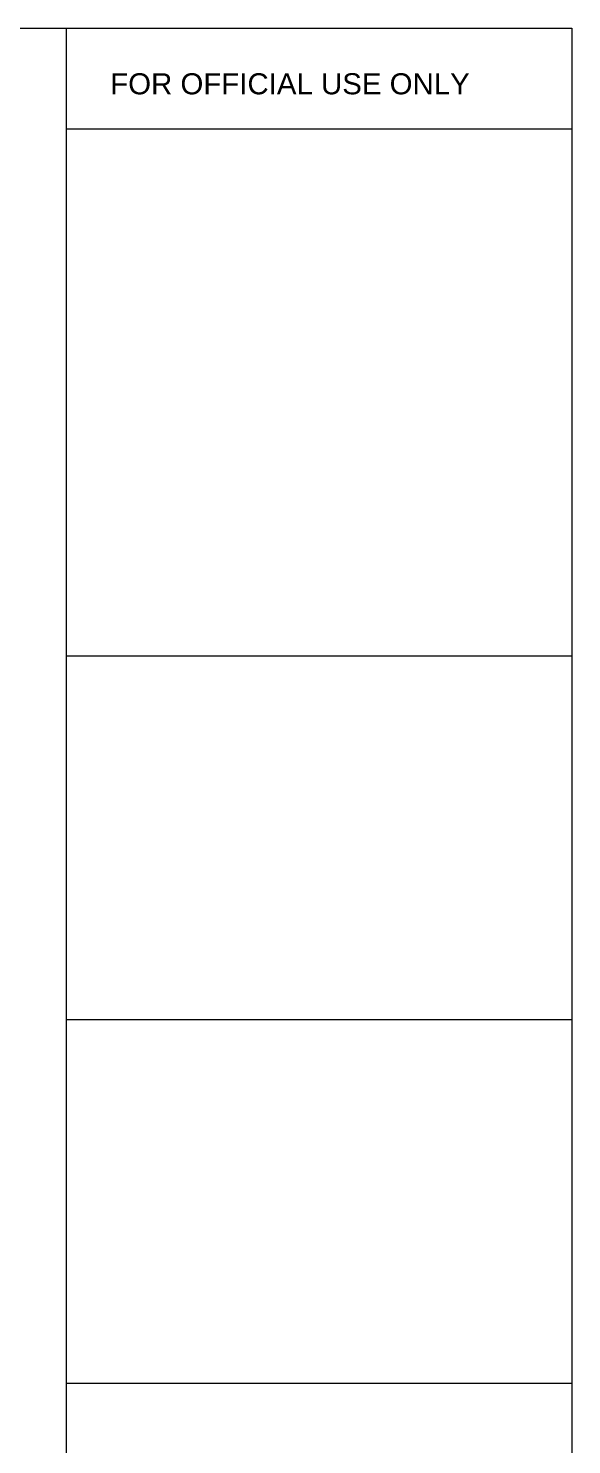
# Model space of a CAD drawing. Header units: inches. Extents: x 4069 to 291496, y -47643 to 12535.
# Drawn here: x 92806 to 93285, y 1733 to 2978 of the extents above; entities that cross this region are included whole.
import ezdxf

# ---------------------------------------------------------------- set-up
doc = ezdxf.new("R2010")
doc.units = ezdxf.units.IN
doc.header["$LTSCALE"] = 5
doc.header["$MEASUREMENT"] = 0
doc.layers.add('ele1', color=21, linetype='Continuous', lineweight=20)
doc.styles.get("Standard").update_dxf_attribs({"font": 'arial.ttf'})

msp = doc.modelspace()

# ---------------------------------------------------------------- linework, layer by layer
at = {"layer": 'ele1'}
for p, q in [((92839.8858, 822.48801), (92839.8858, 2977.82099)), ((93284.53642, 2889.27242), (92839.8858, 2889.27242)), ((93284.53642, 2425.77408), (92839.8858, 2425.77408)), ((93284.53642, 2106.00867), (92839.8858, 2106.00867)), ((93284.53642, 1786.24325), (92839.8858, 1786.24325))]:
    msp.add_line(p, q, dxfattribs=at)
msp.add_lwpolyline([(90199.57197, 2977.82099), (93284.53642, 2977.82099), (93284.53642, 822.48801), (90199.57197, 822.48801)], close=True, dxfattribs=at)
msp.add_lwpolyline([(90199.57197, 2977.82099), (93284.53642, 2977.82099), (93284.53642, 822.48801), (90199.57197, 822.48801)], close=True, dxfattribs=at)

# ---------------------------------------------------------------- texts
at = {"layer": 'Defpoints'}
msp.add_text('FOR OFFICIAL USE ONLY', height=18.5271092, dxfattribs=at).set_placement((92878.46174, 2919.79219))

doc.saveas('drawing.dxf')
